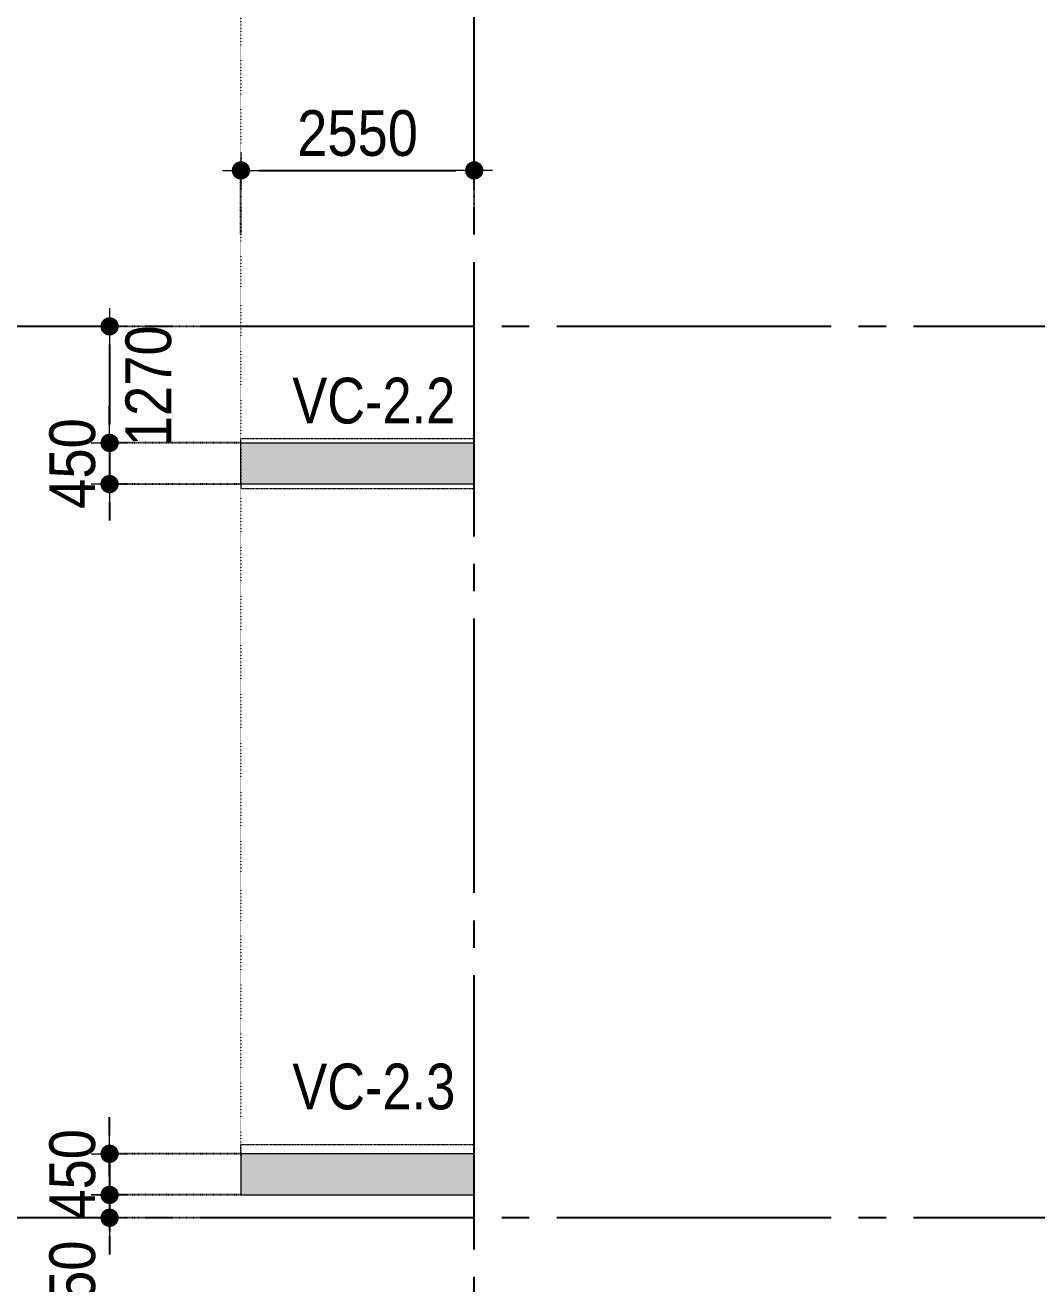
# Model space of a CAD drawing. Header units: millimetres. Extents: x -3973692 to -2843767, y 592734 to 838475.
# Drawn here: x -3466104 to -3455044, y 631958 to 645725 of the extents above; entities that cross this region are included whole.
import ezdxf
from ezdxf.enums import TextEntityAlignment as Align

# ---------------------------------------------------------------- set-up
doc = ezdxf.new("R2010")
doc.units = ezdxf.units.MM
doc.header["$MEASUREMENT"] = 0
doc.header["$PDMODE"] = 3
doc.header["$PDSIZE"] = -20
for name, pattern in [('CHG_XX_Cot_Tang 1$0$MB_Luoi truc$0$HTT Hidden 21', [3, 2, -1]), ('CHG_XX_Luoi truc$0$MB_Luoi truc$0$Center101', [13, 10, -1, 1, -1]), ('DIVIDE2', [15.875, 6.35, -3.175, 0, -3.175, 0, -3.175]), ('DOT2', [0.125, 0, -0.125]), ('HIDDEN5', [2.8375, 1.25, -1.5875])]:
    doc.linetypes.add(name, pattern=pattern)
doc.layers.get('0').update_dxf_attribs({"lineweight": 9})
doc.layers.get('Defpoints').update_dxf_attribs({"color": 10, "lineweight": 0})
for name, color, linetype, lineweight in [("'S_General_Dim_1", 1, 'Continuous', 18), ("'S_General_Divide_3 Intermediate", 3, 'DIVIDE2', 40), ('CHG_XX_Cot_Tang 1$0$NS-Pier', 150, 'Continuous', 9), ('CHG_XX_Cot_Tang 1$0$NS-Pier @ 1', 150, 'Continuous', 9), ('CHG_XX_Cot_Tang 1$0$NS-Pier @ 100', 150, 'Continuous', 9), ('CHG_XX_Cot_Tang 1$0$NS-Pier @ 150 VP1', 150, 'Continuous', 9), ('CHG_XX_Cot_Tang 1$0$NS-Pier @ 150 VP2', 150, 'Continuous', 9), ('CHG_XX_Cot_Tang 1$0$NS-Pier @ 150 VP3', 150, 'Continuous', 9), ('CHG_XX_Cot_Tang 1$0$NS-Pier @ 150 VP4', 150, 'Continuous', 9), ('CHG_XX_Cot_Tang 1$0$NS-Pier @ 150 VP5', 150, 'Continuous', 9), ('CHG_XX_Cot_Tang 1$0$NS-Pier @ 150 VP6', 150, 'Continuous', 9), ('CHG_XX_Cot_Tang 1$0$NS-Pier @ 150 VP7', 150, 'Continuous', 9), ('CHG_XX_Cot_Tang 1$0$NS-Pier @ 150 VP8', 150, 'Continuous', 9), ('CHG_XX_Cot_Tang 1$0$NS-Pier @ 150 VP9', 150, 'Continuous', 9), ('CHG_XX_Cot_Tang 1$0$NS-Pier @ 150 VPModel', 150, 'Continuous', 9), ('CHG_XX_Cot_Tang 1$0$NS-Pier @ 200 VP11', 150, 'Continuous', 9), ('CHG_XX_Cot_Tang 1$0$NS-Pier @ 200 VP12', 150, 'Continuous', 9), ('CHG_XX_Cot_Tang 1$0$NS-Pier @ 200 VP13', 150, 'Continuous', 9), ('CHG_XX_Cot_Tang 1$0$NS-Pier @ 200 VP14', 150, 'Continuous', 9), ('CHG_XX_Cot_Tang 1$0$NS-Pier @ 200 VP15', 150, 'Continuous', 9), ('CHG_XX_Cot_Tang 1$0$NS-Pier @ 200 VP16', 150, 'Continuous', 9), ('CHG_XX_Cot_Tang 1$0$NS-Pier @ 200 VP17', 150, 'Continuous', 9), ('CHG_XX_Cot_Tang 1$0$NS-Pier @ 200 VP18', 150, 'Continuous', 9), ('CHG_XX_Cot_Tang 1$0$NS-Pier @ 200 VP19', 150, 'Continuous', 9), ('CHG_XX_Cot_Tang 1$0$NS-Pier @ 200 VP21', 150, 'Continuous', 9), ('CHG_XX_Cot_Tang 1$0$NS-Pier @ 200 VP22', 150, 'Continuous', 9), ('CHG_XX_Cot_Tang 1$0$NS-Pier @ 200 VP23', 150, 'Continuous', 9), ('CHG_XX_Cot_Tang 1$0$NS-Pier @ 200 VP24', 150, 'Continuous', 9), ('CHG_XX_Cot_Tang 1$0$NS-Pier @ 200 VP25', 150, 'Continuous', 9), ('CHG_XX_Cot_Tang 1$0$NS-Pier @ 200 VP26', 150, 'Continuous', 9), ('CHG_XX_Cot_Tang 1$0$NS-Pier @ 200 VP27', 150, 'Continuous', 9), ('CHG_XX_Cot_Tang 1$0$NS-Pier @ 200 VP28', 150, 'Continuous', 9), ('CHG_XX_Cot_Tang 1$0$NS-Pier @ 200 VP30', 150, 'Continuous', 9), ('CHG_XX_Cot_Tang 1$0$NS-Pier @ 200 VP31', 150, 'Continuous', 9), ('CHG_XX_Cot_Tang 1$0$NS-Pier @ 200 VP32', 150, 'Continuous', 9), ('CHG_XX_Cot_Tang 1$0$NS-Pier @ 200 VP33', 150, 'Continuous', 9), ('CHG_XX_Cot_Tang 1$0$NS-Pier @ 200 VP34', 150, 'Continuous', 9), ('CHG_XX_Cot_Tang 1$0$NS-Pier @ 200 VP35', 150, 'Continuous', 9), ('CHG_XX_Cot_Tang 1$0$NS-Pier @ 200 VP36', 150, 'Continuous', 9), ('CHG_XX_Cot_Tang 1$0$NS-Pier @ 200 VP37', 150, 'Continuous', 9), ('CHG_XX_Cot_Tang 1$0$NS-Pier @ 200 VPModel', 150, 'Continuous', 9), ('CHG_XX_Cot_Tang 1$0$NS-Pier @ 350 VP10', 150, 'Continuous', 9), ('CHG_XX_Cot_Tang 1$0$NS-Pier @ 350 VP20', 150, 'Continuous', 9), ('CHG_XX_Cot_Tang 1$0$NS-Pier @ 350 VP29', 150, 'Continuous', 9), ('CHG_XX_Cot_Tang 1$0$NS-Pier @ 350 VPModel', 150, 'Continuous', 9), ('TEXT', 7, 'Continuous', 15)]:
    doc.layers.add(name, color=color, linetype=linetype, lineweight=lineweight)
for name, color, linetype in [('CHG_XX_Luoi truc$0$Grid', 34, 'Continuous'), ('CHG_XX_Luoi truc$0$Grid Line', 251, 'CHG_XX_Luoi truc$0$MB_Luoi truc$0$Center101'), ('dim', 1, 'Continuous')]:
    doc.layers.add(name, color=color, linetype=linetype)
doc.styles.add('arial', font='arial.ttf', dxfattribs={"width": 0.85})
doc.styles.add('CHG_XX_Luoi truc$0$MB_Luoi truc$0$Grid A-F$0$VNI-HelveCB', font='')
doc.styles.add('TTP-HelCon', font='')
doc.styles.get('CHG_XX_Luoi truc$0$MB_Luoi truc$0$Grid A-F$0$VNI-HelveCB').set_extended_font_data('VNI-Helve-Condense', bold=True)
doc.styles.get('TTP-HelCon').set_extended_font_data('VNI-Helve-Condense')
doc.dimstyles.new('200', dxfattribs={"dimscale": 200, "dimtxt": 2.5, "dimasz": 1, "dimexe": 0, "dimexo": 0, "dimgap": 0.75, "dimtad": 1, "dimdec": 0, "dimrnd": 10, "dimzin": 9, "dimdsep": 46, "dimtxsty": 'arial', "dimblk1": 'DIMDOT', "dimblk2": 'DIMDOT', "dimsah": 1, "dimcen": 2, "dimdle": 3, "dimclre": 8, "dimclrt": 2, "dimadec": 0, "dimazin": 0, "dimtfac": 1, "dimtdec": 0, "dimtix": 1, "dimtmove": 2, "dimatfit": 3, "dimldrblk": 'DIMPIJL', "dimfxl": 1, "dimtvp": 1.8, "dimtolj": 1, "dimtzin": 0, "dimarcsym": 0})

# ---------------------------------------------------------------- blocks, each defined once
blk = doc.blocks.new('*U3263')
at = {"layer": 'CHG_XX_Cot_Tang 1$0$NS-Pier @ 1'}
h = blk.add_hatch(color=256, dxfattribs=at)
h.dxf.hatch_style = 1
h.paths.add_polyline_path([(225, 0), (-225, 0), (-225, -2550), (225, -2550)])
at = {"layer": 'CHG_XX_Cot_Tang 1$0$NS-Pier @ 100'}
h = blk.add_hatch(color=256, dxfattribs=at)
h.dxf.hatch_style = 1
h.paths.add_polyline_path([(225, 0), (-225, 0), (-225, -2550), (225, -2550)])
at = {"layer": 'CHG_XX_Cot_Tang 1$0$NS-Pier @ 150 VP1'}
h = blk.add_hatch(color=256, dxfattribs=at)
h.dxf.hatch_style = 1
h.paths.add_polyline_path([(225, 0), (-225, 0), (-225, -2550), (225, -2550)])
at = {"layer": 'CHG_XX_Cot_Tang 1$0$NS-Pier @ 150 VP2'}
h = blk.add_hatch(color=256, dxfattribs=at)
h.dxf.hatch_style = 1
h.paths.add_polyline_path([(225, 0), (-225, 0), (-225, -2550), (225, -2550)])
at = {"layer": 'CHG_XX_Cot_Tang 1$0$NS-Pier @ 150 VP3'}
h = blk.add_hatch(color=256, dxfattribs=at)
h.dxf.hatch_style = 1
h.paths.add_polyline_path([(225, 0), (-225, 0), (-225, -2550), (225, -2550)])
at = {"layer": 'CHG_XX_Cot_Tang 1$0$NS-Pier @ 150 VP4'}
h = blk.add_hatch(color=256, dxfattribs=at)
h.dxf.hatch_style = 1
h.paths.add_polyline_path([(225, 0), (-225, 0), (-225, -2550), (225, -2550)])
at = {"layer": 'CHG_XX_Cot_Tang 1$0$NS-Pier @ 150 VP5'}
h = blk.add_hatch(color=256, dxfattribs=at)
h.dxf.hatch_style = 1
h.paths.add_polyline_path([(225, 0), (-225, 0), (-225, -2550), (225, -2550)])
at = {"layer": 'CHG_XX_Cot_Tang 1$0$NS-Pier @ 150 VP6'}
h = blk.add_hatch(color=256, dxfattribs=at)
h.dxf.hatch_style = 1
h.paths.add_polyline_path([(225, 0), (-225, 0), (-225, -2550), (225, -2550)])
at = {"layer": 'CHG_XX_Cot_Tang 1$0$NS-Pier @ 150 VP7'}
h = blk.add_hatch(color=256, dxfattribs=at)
h.dxf.hatch_style = 1
h.paths.add_polyline_path([(225, 0), (-225, 0), (-225, -2550), (225, -2550)])
at = {"layer": 'CHG_XX_Cot_Tang 1$0$NS-Pier @ 150 VP8'}
h = blk.add_hatch(color=256, dxfattribs=at)
h.dxf.hatch_style = 1
h.paths.add_polyline_path([(225, 0), (-225, 0), (-225, -2550), (225, -2550)])
at = {"layer": 'CHG_XX_Cot_Tang 1$0$NS-Pier @ 150 VP9'}
h = blk.add_hatch(color=256, dxfattribs=at)
h.dxf.hatch_style = 1
h.paths.add_polyline_path([(225, 0), (-225, 0), (-225, -2550), (225, -2550)])
at = {"layer": 'CHG_XX_Cot_Tang 1$0$NS-Pier @ 150 VPModel'}
h = blk.add_hatch(color=256, dxfattribs=at)
h.dxf.hatch_style = 1
h.paths.add_polyline_path([(225, 0), (-225, 0), (-225, -2550), (225, -2550)])
at = {"layer": 'CHG_XX_Cot_Tang 1$0$NS-Pier @ 200 VP11'}
h = blk.add_hatch(color=256, dxfattribs=at)
h.dxf.hatch_style = 1
h.paths.add_polyline_path([(225, 0), (-225, 0), (-225, -2550), (225, -2550)])
at = {"layer": 'CHG_XX_Cot_Tang 1$0$NS-Pier @ 200 VP12'}
h = blk.add_hatch(color=256, dxfattribs=at)
h.dxf.hatch_style = 1
h.paths.add_polyline_path([(225, 0), (-225, 0), (-225, -2550), (225, -2550)])
at = {"layer": 'CHG_XX_Cot_Tang 1$0$NS-Pier @ 200 VP13'}
h = blk.add_hatch(color=256, dxfattribs=at)
h.dxf.hatch_style = 1
h.paths.add_polyline_path([(225, 0), (-225, 0), (-225, -2550), (225, -2550)])
at = {"layer": 'CHG_XX_Cot_Tang 1$0$NS-Pier @ 200 VP14'}
h = blk.add_hatch(color=256, dxfattribs=at)
h.dxf.hatch_style = 1
h.paths.add_polyline_path([(225, 0), (-225, 0), (-225, -2550), (225, -2550)])
at = {"layer": 'CHG_XX_Cot_Tang 1$0$NS-Pier @ 200 VP15'}
h = blk.add_hatch(color=256, dxfattribs=at)
h.dxf.hatch_style = 1
h.paths.add_polyline_path([(225, 0), (-225, 0), (-225, -2550), (225, -2550)])
at = {"layer": 'CHG_XX_Cot_Tang 1$0$NS-Pier @ 200 VP16'}
h = blk.add_hatch(color=256, dxfattribs=at)
h.dxf.hatch_style = 1
h.paths.add_polyline_path([(225, 0), (-225, 0), (-225, -2550), (225, -2550)])
at = {"layer": 'CHG_XX_Cot_Tang 1$0$NS-Pier @ 200 VP17'}
h = blk.add_hatch(color=256, dxfattribs=at)
h.dxf.hatch_style = 1
h.paths.add_polyline_path([(225, 0), (-225, 0), (-225, -2550), (225, -2550)])
at = {"layer": 'CHG_XX_Cot_Tang 1$0$NS-Pier @ 200 VP18'}
h = blk.add_hatch(color=256, dxfattribs=at)
h.dxf.hatch_style = 1
h.paths.add_polyline_path([(225, 0), (-225, 0), (-225, -2550), (225, -2550)])
at = {"layer": 'CHG_XX_Cot_Tang 1$0$NS-Pier @ 200 VP19'}
h = blk.add_hatch(color=256, dxfattribs=at)
h.dxf.hatch_style = 1
h.paths.add_polyline_path([(225, 0), (-225, 0), (-225, -2550), (225, -2550)])
at = {"layer": 'CHG_XX_Cot_Tang 1$0$NS-Pier @ 200 VP21'}
h = blk.add_hatch(color=256, dxfattribs=at)
h.dxf.hatch_style = 1
h.paths.add_polyline_path([(225, 0), (-225, 0), (-225, -2550), (225, -2550)])
at = {"layer": 'CHG_XX_Cot_Tang 1$0$NS-Pier @ 200 VP22'}
h = blk.add_hatch(color=256, dxfattribs=at)
h.dxf.hatch_style = 1
h.paths.add_polyline_path([(225, 0), (-225, 0), (-225, -2550), (225, -2550)])
at = {"layer": 'CHG_XX_Cot_Tang 1$0$NS-Pier @ 200 VP23'}
h = blk.add_hatch(color=256, dxfattribs=at)
h.dxf.hatch_style = 1
h.paths.add_polyline_path([(225, 0), (-225, 0), (-225, -2550), (225, -2550)])
at = {"layer": 'CHG_XX_Cot_Tang 1$0$NS-Pier @ 200 VP24'}
h = blk.add_hatch(color=256, dxfattribs=at)
h.dxf.hatch_style = 1
h.paths.add_polyline_path([(225, 0), (-225, 0), (-225, -2550), (225, -2550)])
at = {"layer": 'CHG_XX_Cot_Tang 1$0$NS-Pier @ 200 VP25'}
h = blk.add_hatch(color=256, dxfattribs=at)
h.dxf.hatch_style = 1
h.paths.add_polyline_path([(225, 0), (-225, 0), (-225, -2550), (225, -2550)])
at = {"layer": 'CHG_XX_Cot_Tang 1$0$NS-Pier @ 200 VP26'}
h = blk.add_hatch(color=256, dxfattribs=at)
h.dxf.hatch_style = 1
h.paths.add_polyline_path([(225, 0), (-225, 0), (-225, -2550), (225, -2550)])
at = {"layer": 'CHG_XX_Cot_Tang 1$0$NS-Pier @ 200 VP27'}
h = blk.add_hatch(color=256, dxfattribs=at)
h.dxf.hatch_style = 1
h.paths.add_polyline_path([(225, 0), (-225, 0), (-225, -2550), (225, -2550)])
at = {"layer": 'CHG_XX_Cot_Tang 1$0$NS-Pier @ 200 VP28'}
h = blk.add_hatch(color=256, dxfattribs=at)
h.dxf.hatch_style = 1
h.paths.add_polyline_path([(225, 0), (-225, 0), (-225, -2550), (225, -2550)])
at = {"layer": 'CHG_XX_Cot_Tang 1$0$NS-Pier @ 200 VP30'}
h = blk.add_hatch(color=256, dxfattribs=at)
h.dxf.hatch_style = 1
h.paths.add_polyline_path([(225, 0), (-225, 0), (-225, -2550), (225, -2550)])
at = {"layer": 'CHG_XX_Cot_Tang 1$0$NS-Pier @ 200 VP31'}
h = blk.add_hatch(color=256, dxfattribs=at)
h.dxf.hatch_style = 1
h.paths.add_polyline_path([(225, 0), (-225, 0), (-225, -2550), (225, -2550)])
at = {"layer": 'CHG_XX_Cot_Tang 1$0$NS-Pier @ 200 VP32'}
h = blk.add_hatch(color=256, dxfattribs=at)
h.dxf.hatch_style = 1
h.paths.add_polyline_path([(225, 0), (-225, 0), (-225, -2550), (225, -2550)])
at = {"layer": 'CHG_XX_Cot_Tang 1$0$NS-Pier @ 200 VP33'}
h = blk.add_hatch(color=256, dxfattribs=at)
h.dxf.hatch_style = 1
h.paths.add_polyline_path([(225, 0), (-225, 0), (-225, -2550), (225, -2550)])
at = {"layer": 'CHG_XX_Cot_Tang 1$0$NS-Pier @ 200 VP34'}
h = blk.add_hatch(color=256, dxfattribs=at)
h.dxf.hatch_style = 1
h.paths.add_polyline_path([(225, 0), (-225, 0), (-225, -2550), (225, -2550)])
at = {"layer": 'CHG_XX_Cot_Tang 1$0$NS-Pier @ 200 VP35'}
h = blk.add_hatch(color=256, dxfattribs=at)
h.dxf.hatch_style = 1
h.paths.add_polyline_path([(225, 0), (-225, 0), (-225, -2550), (225, -2550)])
at = {"layer": 'CHG_XX_Cot_Tang 1$0$NS-Pier @ 200 VP36'}
h = blk.add_hatch(color=256, dxfattribs=at)
h.dxf.hatch_style = 1
h.paths.add_polyline_path([(225, 0), (-225, 0), (-225, -2550), (225, -2550)])
at = {"layer": 'CHG_XX_Cot_Tang 1$0$NS-Pier @ 200 VP37'}
h = blk.add_hatch(color=256, dxfattribs=at)
h.dxf.hatch_style = 1
h.paths.add_polyline_path([(225, 0), (-225, 0), (-225, -2550), (225, -2550)])
at = {"layer": 'CHG_XX_Cot_Tang 1$0$NS-Pier @ 200 VPModel'}
h = blk.add_hatch(color=256, dxfattribs=at)
h.dxf.hatch_style = 1
h.paths.add_polyline_path([(225, 0), (-225, 0), (-225, -2550), (225, -2550)])
at = {"layer": 'CHG_XX_Cot_Tang 1$0$NS-Pier @ 350 VP10'}
h = blk.add_hatch(color=256, dxfattribs=at)
h.dxf.hatch_style = 1
h.paths.add_polyline_path([(225, 0), (-225, 0), (-225, -2550), (225, -2550)])
at = {"layer": 'CHG_XX_Cot_Tang 1$0$NS-Pier @ 350 VP20'}
h = blk.add_hatch(color=256, dxfattribs=at)
h.dxf.hatch_style = 1
h.paths.add_polyline_path([(225, 0), (-225, 0), (-225, -2550), (225, -2550)])
at = {"layer": 'CHG_XX_Cot_Tang 1$0$NS-Pier @ 350 VP29'}
h = blk.add_hatch(color=256, dxfattribs=at)
h.dxf.hatch_style = 1
h.paths.add_polyline_path([(225, 0), (-225, 0), (-225, -2550), (225, -2550)])
at = {"layer": 'CHG_XX_Cot_Tang 1$0$NS-Pier @ 350 VPModel'}
h = blk.add_hatch(color=256, dxfattribs=at)
h.dxf.hatch_style = 1
h.paths.add_polyline_path([(225, 0), (-225, 0), (-225, -2550), (225, -2550)])
blk = doc.blocks.new('CHG_XX_Cot_Tang 1$0$450x2550_cen')
at = {"layer": 'CHG_XX_Cot_Tang 1$0$NS-Pier', "color": 9, "linetype": 'CHG_XX_Cot_Tang 1$0$MB_Luoi truc$0$HTT Hidden 21'}
for points in [[(-225, 0), (-275, 0), (-275, -2550), (-225, -2550)], [(225, 0), (275, 0), (275, -2550), (225, -2550)]]:
    blk.add_lwpolyline(points, dxfattribs=at)
at = {"layer": 'CHG_XX_Cot_Tang 1$0$NS-Pier'}
blk.add_lwpolyline([(225, -2550), (-225, -2550), (-225, 0), (225, 0)], close=True, dxfattribs=at)
blk.add_blockref('*U3263', (0, 0), dxfattribs=at)
blk = doc.blocks.new('*U3262')
at = {"layer": 'CHG_XX_Cot_Tang 1$0$NS-Pier @ 1'}
h = blk.add_hatch(color=256, dxfattribs=at)
h.dxf.hatch_style = 1
h.paths.add_polyline_path([(0, 0), (-450, 0), (-450, -2550), (0, -2550)])
at = {"layer": 'CHG_XX_Cot_Tang 1$0$NS-Pier @ 100'}
h = blk.add_hatch(color=256, dxfattribs=at)
h.dxf.hatch_style = 1
h.paths.add_polyline_path([(0, 0), (-450, 0), (-450, -2550), (0, -2550)])
at = {"layer": 'CHG_XX_Cot_Tang 1$0$NS-Pier @ 150 VP1'}
h = blk.add_hatch(color=256, dxfattribs=at)
h.dxf.hatch_style = 1
h.paths.add_polyline_path([(0, 0), (-450, 0), (-450, -2550), (0, -2550)])
at = {"layer": 'CHG_XX_Cot_Tang 1$0$NS-Pier @ 150 VP2'}
h = blk.add_hatch(color=256, dxfattribs=at)
h.dxf.hatch_style = 1
h.paths.add_polyline_path([(0, 0), (-450, 0), (-450, -2550), (0, -2550)])
at = {"layer": 'CHG_XX_Cot_Tang 1$0$NS-Pier @ 150 VP3'}
h = blk.add_hatch(color=256, dxfattribs=at)
h.dxf.hatch_style = 1
h.paths.add_polyline_path([(0, 0), (-450, 0), (-450, -2550), (0, -2550)])
at = {"layer": 'CHG_XX_Cot_Tang 1$0$NS-Pier @ 150 VP4'}
h = blk.add_hatch(color=256, dxfattribs=at)
h.dxf.hatch_style = 1
h.paths.add_polyline_path([(0, 0), (-450, 0), (-450, -2550), (0, -2550)])
at = {"layer": 'CHG_XX_Cot_Tang 1$0$NS-Pier @ 150 VP5'}
h = blk.add_hatch(color=256, dxfattribs=at)
h.dxf.hatch_style = 1
h.paths.add_polyline_path([(0, 0), (-450, 0), (-450, -2550), (0, -2550)])
at = {"layer": 'CHG_XX_Cot_Tang 1$0$NS-Pier @ 150 VP6'}
h = blk.add_hatch(color=256, dxfattribs=at)
h.dxf.hatch_style = 1
h.paths.add_polyline_path([(0, 0), (-450, 0), (-450, -2550), (0, -2550)])
at = {"layer": 'CHG_XX_Cot_Tang 1$0$NS-Pier @ 150 VP7'}
h = blk.add_hatch(color=256, dxfattribs=at)
h.dxf.hatch_style = 1
h.paths.add_polyline_path([(0, 0), (-450, 0), (-450, -2550), (0, -2550)])
at = {"layer": 'CHG_XX_Cot_Tang 1$0$NS-Pier @ 150 VP8'}
h = blk.add_hatch(color=256, dxfattribs=at)
h.dxf.hatch_style = 1
h.paths.add_polyline_path([(0, 0), (-450, 0), (-450, -2550), (0, -2550)])
at = {"layer": 'CHG_XX_Cot_Tang 1$0$NS-Pier @ 150 VP9'}
h = blk.add_hatch(color=256, dxfattribs=at)
h.dxf.hatch_style = 1
h.paths.add_polyline_path([(0, 0), (-450, 0), (-450, -2550), (0, -2550)])
at = {"layer": 'CHG_XX_Cot_Tang 1$0$NS-Pier @ 150 VPModel'}
h = blk.add_hatch(color=256, dxfattribs=at)
h.dxf.hatch_style = 1
h.paths.add_polyline_path([(0, 0), (-450, 0), (-450, -2550), (0, -2550)])
at = {"layer": 'CHG_XX_Cot_Tang 1$0$NS-Pier @ 200 VP11'}
h = blk.add_hatch(color=256, dxfattribs=at)
h.dxf.hatch_style = 1
h.paths.add_polyline_path([(0, 0), (-450, 0), (-450, -2550), (0, -2550)])
at = {"layer": 'CHG_XX_Cot_Tang 1$0$NS-Pier @ 200 VP12'}
h = blk.add_hatch(color=256, dxfattribs=at)
h.dxf.hatch_style = 1
h.paths.add_polyline_path([(0, 0), (-450, 0), (-450, -2550), (0, -2550)])
at = {"layer": 'CHG_XX_Cot_Tang 1$0$NS-Pier @ 200 VP13'}
h = blk.add_hatch(color=256, dxfattribs=at)
h.dxf.hatch_style = 1
h.paths.add_polyline_path([(0, 0), (-450, 0), (-450, -2550), (0, -2550)])
at = {"layer": 'CHG_XX_Cot_Tang 1$0$NS-Pier @ 200 VP14'}
h = blk.add_hatch(color=256, dxfattribs=at)
h.dxf.hatch_style = 1
h.paths.add_polyline_path([(0, 0), (-450, 0), (-450, -2550), (0, -2550)])
at = {"layer": 'CHG_XX_Cot_Tang 1$0$NS-Pier @ 200 VP15'}
h = blk.add_hatch(color=256, dxfattribs=at)
h.dxf.hatch_style = 1
h.paths.add_polyline_path([(0, 0), (-450, 0), (-450, -2550), (0, -2550)])
at = {"layer": 'CHG_XX_Cot_Tang 1$0$NS-Pier @ 200 VP16'}
h = blk.add_hatch(color=256, dxfattribs=at)
h.dxf.hatch_style = 1
h.paths.add_polyline_path([(0, 0), (-450, 0), (-450, -2550), (0, -2550)])
at = {"layer": 'CHG_XX_Cot_Tang 1$0$NS-Pier @ 200 VP17'}
h = blk.add_hatch(color=256, dxfattribs=at)
h.dxf.hatch_style = 1
h.paths.add_polyline_path([(0, 0), (-450, 0), (-450, -2550), (0, -2550)])
at = {"layer": 'CHG_XX_Cot_Tang 1$0$NS-Pier @ 200 VP18'}
h = blk.add_hatch(color=256, dxfattribs=at)
h.dxf.hatch_style = 1
h.paths.add_polyline_path([(0, 0), (-450, 0), (-450, -2550), (0, -2550)])
at = {"layer": 'CHG_XX_Cot_Tang 1$0$NS-Pier @ 200 VP19'}
h = blk.add_hatch(color=256, dxfattribs=at)
h.dxf.hatch_style = 1
h.paths.add_polyline_path([(0, 0), (-450, 0), (-450, -2550), (0, -2550)])
at = {"layer": 'CHG_XX_Cot_Tang 1$0$NS-Pier @ 200 VP21'}
h = blk.add_hatch(color=256, dxfattribs=at)
h.dxf.hatch_style = 1
h.paths.add_polyline_path([(0, 0), (-450, 0), (-450, -2550), (0, -2550)])
at = {"layer": 'CHG_XX_Cot_Tang 1$0$NS-Pier @ 200 VP22'}
h = blk.add_hatch(color=256, dxfattribs=at)
h.dxf.hatch_style = 1
h.paths.add_polyline_path([(0, 0), (-450, 0), (-450, -2550), (0, -2550)])
at = {"layer": 'CHG_XX_Cot_Tang 1$0$NS-Pier @ 200 VP23'}
h = blk.add_hatch(color=256, dxfattribs=at)
h.dxf.hatch_style = 1
h.paths.add_polyline_path([(0, 0), (-450, 0), (-450, -2550), (0, -2550)])
at = {"layer": 'CHG_XX_Cot_Tang 1$0$NS-Pier @ 200 VP24'}
h = blk.add_hatch(color=256, dxfattribs=at)
h.dxf.hatch_style = 1
h.paths.add_polyline_path([(0, 0), (-450, 0), (-450, -2550), (0, -2550)])
at = {"layer": 'CHG_XX_Cot_Tang 1$0$NS-Pier @ 200 VP25'}
h = blk.add_hatch(color=256, dxfattribs=at)
h.dxf.hatch_style = 1
h.paths.add_polyline_path([(0, 0), (-450, 0), (-450, -2550), (0, -2550)])
at = {"layer": 'CHG_XX_Cot_Tang 1$0$NS-Pier @ 200 VP26'}
h = blk.add_hatch(color=256, dxfattribs=at)
h.dxf.hatch_style = 1
h.paths.add_polyline_path([(0, 0), (-450, 0), (-450, -2550), (0, -2550)])
at = {"layer": 'CHG_XX_Cot_Tang 1$0$NS-Pier @ 200 VP27'}
h = blk.add_hatch(color=256, dxfattribs=at)
h.dxf.hatch_style = 1
h.paths.add_polyline_path([(0, 0), (-450, 0), (-450, -2550), (0, -2550)])
at = {"layer": 'CHG_XX_Cot_Tang 1$0$NS-Pier @ 200 VP28'}
h = blk.add_hatch(color=256, dxfattribs=at)
h.dxf.hatch_style = 1
h.paths.add_polyline_path([(0, 0), (-450, 0), (-450, -2550), (0, -2550)])
at = {"layer": 'CHG_XX_Cot_Tang 1$0$NS-Pier @ 200 VP30'}
h = blk.add_hatch(color=256, dxfattribs=at)
h.dxf.hatch_style = 1
h.paths.add_polyline_path([(0, 0), (-450, 0), (-450, -2550), (0, -2550)])
at = {"layer": 'CHG_XX_Cot_Tang 1$0$NS-Pier @ 200 VP31'}
h = blk.add_hatch(color=256, dxfattribs=at)
h.dxf.hatch_style = 1
h.paths.add_polyline_path([(0, 0), (-450, 0), (-450, -2550), (0, -2550)])
at = {"layer": 'CHG_XX_Cot_Tang 1$0$NS-Pier @ 200 VP32'}
h = blk.add_hatch(color=256, dxfattribs=at)
h.dxf.hatch_style = 1
h.paths.add_polyline_path([(0, 0), (-450, 0), (-450, -2550), (0, -2550)])
at = {"layer": 'CHG_XX_Cot_Tang 1$0$NS-Pier @ 200 VP33'}
h = blk.add_hatch(color=256, dxfattribs=at)
h.dxf.hatch_style = 1
h.paths.add_polyline_path([(0, 0), (-450, 0), (-450, -2550), (0, -2550)])
at = {"layer": 'CHG_XX_Cot_Tang 1$0$NS-Pier @ 200 VP34'}
h = blk.add_hatch(color=256, dxfattribs=at)
h.dxf.hatch_style = 1
h.paths.add_polyline_path([(0, 0), (-450, 0), (-450, -2550), (0, -2550)])
at = {"layer": 'CHG_XX_Cot_Tang 1$0$NS-Pier @ 200 VP35'}
h = blk.add_hatch(color=256, dxfattribs=at)
h.dxf.hatch_style = 1
h.paths.add_polyline_path([(0, 0), (-450, 0), (-450, -2550), (0, -2550)])
at = {"layer": 'CHG_XX_Cot_Tang 1$0$NS-Pier @ 200 VP36'}
h = blk.add_hatch(color=256, dxfattribs=at)
h.dxf.hatch_style = 1
h.paths.add_polyline_path([(0, 0), (-450, 0), (-450, -2550), (0, -2550)])
at = {"layer": 'CHG_XX_Cot_Tang 1$0$NS-Pier @ 200 VP37'}
h = blk.add_hatch(color=256, dxfattribs=at)
h.dxf.hatch_style = 1
h.paths.add_polyline_path([(0, 0), (-450, 0), (-450, -2550), (0, -2550)])
at = {"layer": 'CHG_XX_Cot_Tang 1$0$NS-Pier @ 200 VPModel'}
h = blk.add_hatch(color=256, dxfattribs=at)
h.dxf.hatch_style = 1
h.paths.add_polyline_path([(0, 0), (-450, 0), (-450, -2550), (0, -2550)])
at = {"layer": 'CHG_XX_Cot_Tang 1$0$NS-Pier @ 350 VP10'}
h = blk.add_hatch(color=256, dxfattribs=at)
h.dxf.hatch_style = 1
h.paths.add_polyline_path([(0, 0), (-450, 0), (-450, -2550), (0, -2550)])
at = {"layer": 'CHG_XX_Cot_Tang 1$0$NS-Pier @ 350 VP20'}
h = blk.add_hatch(color=256, dxfattribs=at)
h.dxf.hatch_style = 1
h.paths.add_polyline_path([(0, 0), (-450, 0), (-450, -2550), (0, -2550)])
at = {"layer": 'CHG_XX_Cot_Tang 1$0$NS-Pier @ 350 VP29'}
h = blk.add_hatch(color=256, dxfattribs=at)
h.dxf.hatch_style = 1
h.paths.add_polyline_path([(0, 0), (-450, 0), (-450, -2550), (0, -2550)])
at = {"layer": 'CHG_XX_Cot_Tang 1$0$NS-Pier @ 350 VPModel'}
h = blk.add_hatch(color=256, dxfattribs=at)
h.dxf.hatch_style = 1
h.paths.add_polyline_path([(0, 0), (-450, 0), (-450, -2550), (0, -2550)])
blk = doc.blocks.new('CHG_XX_Cot_Tang 1$0$C550x2550')
at = {"layer": 'CHG_XX_Cot_Tang 1$0$NS-Pier', "color": 9, "linetype": 'CHG_XX_Cot_Tang 1$0$MB_Luoi truc$0$HTT Hidden 21'}
blk.add_lwpolyline([(-450, 0), (-550, 0), (-550, -2550), (-450, -2550)], dxfattribs=at)
at = {"layer": 'CHG_XX_Cot_Tang 1$0$NS-Pier'}
blk.add_lwpolyline([(0, -2550), (-450, -2550), (-450, 0), (0, 0)], close=True, dxfattribs=at)
blk.add_blockref('*U3262', (0, 0), dxfattribs=at)
blk = doc.blocks.new('*U2841')
at = {"layer": 'CHG_XX_Luoi truc$0$Grid Line'}
blk.add_line((0, 0), (0, 608), dxfattribs=at)
at = {"layer": 'CHG_XX_Luoi truc$0$Grid', "lineweight": -2, "style": 'CHG_XX_Luoi truc$0$MB_Luoi truc$0$Grid A-F$0$VNI-HelveCB'}
for tag, p in [('GRIDSUB', (0, 617)), ('GRID', (0, -9))]:
    blk.add_attdef(tag, text='', height=5, dxfattribs=at).set_placement(p, align=Align.MIDDLE)
blk = doc.blocks.new('*U2843')
at = {"layer": 'CHG_XX_Luoi truc$0$Grid Line'}
blk.add_line((0, 0), (0, 438), dxfattribs=at)
at = {"layer": 'CHG_XX_Luoi truc$0$Grid', "lineweight": -2, "style": 'CHG_XX_Luoi truc$0$MB_Luoi truc$0$Grid A-F$0$VNI-HelveCB'}
for tag, p in [('GRIDSUB', (0, 447)), ('GRID', (0, -9))]:
    blk.add_attdef(tag, text='', height=5, dxfattribs=at).set_placement(p, align=Align.MIDDLE)
blk = doc.blocks.new('CHG_XX_Luoi truc')
at = {"layer": 'CHG_XX_Luoi truc$0$Grid', "xscale": 300, "yscale": 300, "zscale": 300}
blk.add_blockref('*U2841', (87300, -12747), dxfattribs=at)
at = {"layer": 'CHG_XX_Luoi truc$0$Grid', "xscale": 300.0000000000013, "yscale": 300.0000000000013, "zscale": 300.0000000000013, "rotation": 90}
for p in [(110703, 32450), (110703, 22700)]:
    blk.add_blockref('*U2843', p, dxfattribs=at)
blk = doc.blocks.new('CHG_XX_Cot_Tang 1')
at = {"layer": 'CHG_XX_Cot_Tang 1$0$NS-Pier'}
blk.add_blockref('CHG_XX_Luoi truc', (0, 0), dxfattribs=at)
at = {"layer": 'Defpoints', "color": 8, "linetype": 'CHG_XX_Cot_Tang 1$0$MB_Luoi truc$0$HTT Hidden 21', "rotation": 90}
blk.add_blockref('CHG_XX_Cot_Tang 1$0$450x2550_cen', (84750, 30950), dxfattribs=at)
at = {"layer": 'Defpoints', "color": 8, "linetype": 'CHG_XX_Cot_Tang 1$0$MB_Luoi truc$0$HTT Hidden 21', "xscale": -1, "rotation": 90}
blk.add_blockref('CHG_XX_Cot_Tang 1$0$C550x2550', (84750, 22950), dxfattribs=at)
blk = doc.blocks.new('DIMDOT')
for p, q in [((0, -1), (0, 1)), ((1, 0), (-1, 0))]:
    blk.add_line(p, q)
at = {"const_width": 0.5}
blk.add_lwpolyline([(-0.25, 0, 1), (0.25, 0, 1)], format="xyb", close=True, dxfattribs=at)
blk = doc.blocks.new('*D281')
at = {"layer": "'S_General_Dim_1", "color": 8, "linetype": 'HIDDEN5', "lineweight": -2, "transparency": 16777216}
for p, q in [((-3463745, 643435), (-3463745, 644137)), ((-3461195, 643435), (-3461195, 644137))]:
    blk.add_line(p, q, dxfattribs=at)
at = {"layer": "'S_General_Dim_1", "color": 0, "lineweight": -2, "transparency": 16777216}
blk.add_line((-3463545, 644137), (-3461395, 644137), dxfattribs=at)
at = {"layer": 'Defpoints', "color": 0, "transparency": 16777216}
for p in [(-3461195, 644137), (-3463745, 643435), (-3461195, 643435)]:
    blk.add_point(p, dxfattribs=at)
at = {"layer": "'S_General_Dim_1", "color": 0, "lineweight": -2, "transparency": 16777216, "xscale": 200, "yscale": 200, "zscale": 200, "rotation": 180}
blk.add_blockref('DIMDOT', (-3463745, 644137), dxfattribs=at)
at = {"layer": "'S_General_Dim_1", "color": 0, "lineweight": -2, "transparency": 16777216, "xscale": 200, "yscale": 200, "zscale": 200}
blk.add_blockref('DIMDOT', (-3461195, 644137), dxfattribs=at)
at = {"layer": "'S_General_Dim_1", "color": 2, "transparency": 16777216, "insert": (-3462470, 644542), "char_height": 500, "attachment_point": 5, "style": 'arial'}
blk.add_mtext('\\A1;2550', dxfattribs=at)
blk = doc.blocks.new('DIMPIJL')
at = {"linetype": 'ByBlock'}
blk.add_solid([(-2.5, 0.417), (-2.5, -0.417), (0, 0)], dxfattribs=at)
blk = doc.blocks.new('*D285')
at = {"layer": "'S_General_Dim_1", "color": 8, "linetype": 'HIDDEN5', "lineweight": -2, "transparency": 16777216}
for p, q in [((-3463745, 642431), (-3465181, 642431)), ((-3463745, 641156), (-3465181, 641156))]:
    blk.add_line(p, q, dxfattribs=at)
at = {"layer": "'S_General_Dim_1", "color": 0, "lineweight": -2, "transparency": 16777216}
blk.add_line((-3465181, 642231), (-3465181, 641356), dxfattribs=at)
at = {"layer": 'Defpoints', "color": 0, "transparency": 16777216}
for p in [(-3463745, 642431), (-3465181, 641156), (-3463745, 641156)]:
    blk.add_point(p, dxfattribs=at)
at = {"layer": "'S_General_Dim_1", "color": 0, "lineweight": -2, "transparency": 16777216, "xscale": 200, "yscale": 200, "zscale": 200}
for p, rotation in [((-3465181, 642431), 90), ((-3465181, 641156), 270)]:
    blk.add_blockref('DIMDOT', p, dxfattribs=dict(at, rotation=rotation))
at = {"layer": "'S_General_Dim_1", "color": 2, "transparency": 16777216, "insert": (-3464754, 641781), "char_height": 500, "attachment_point": 5, "rotation": 90, "style": 'arial'}
blk.add_mtext('\\A1;1270', dxfattribs=at)
blk = doc.blocks.new('*D286')
at = {"layer": "'S_General_Dim_1", "color": 0, "lineweight": -2, "transparency": 16777216}
for p, q in [((-3465181, 641356), (-3465181, 641556)), ((-3465181, 641156), (-3465181, 640706)), ((-3465181, 640506), (-3465181, 640306))]:
    blk.add_line(p, q, dxfattribs=at)
at = {"layer": "'S_General_Dim_1", "color": 8, "linetype": 'HIDDEN5', "lineweight": -2, "transparency": 16777216}
for p, q in [((-3463745, 641156), (-3465181, 641156)), ((-3463745, 640706), (-3465181, 640706))]:
    blk.add_line(p, q, dxfattribs=at)
at = {"layer": 'Defpoints', "color": 0, "transparency": 16777216}
for p in [(-3463745, 641156), (-3465181, 640706), (-3463745, 640706)]:
    blk.add_point(p, dxfattribs=at)
at = {"layer": "'S_General_Dim_1", "color": 0, "lineweight": -2, "transparency": 16777216, "xscale": 200, "yscale": 200, "zscale": 200}
for p, rotation in [((-3465181, 641156), 270), ((-3465181, 640706), 90)]:
    blk.add_blockref('DIMDOT', p, dxfattribs=dict(at, rotation=rotation))
at = {"layer": "'S_General_Dim_1", "color": 2, "transparency": 16777216, "insert": (-3465586, 640931), "char_height": 500, "attachment_point": 5, "rotation": 90, "style": 'arial'}
blk.add_mtext('\\A1;450', dxfattribs=at)
blk = doc.blocks.new('*D287')
at = {"layer": "'S_General_Dim_1", "color": 0, "lineweight": -2, "transparency": 16777216}
for p, q in [((-3465181, 633581), (-3465181, 633781)), ((-3465181, 633381), (-3465181, 632931)), ((-3465181, 632731), (-3465181, 632531))]:
    blk.add_line(p, q, dxfattribs=at)
at = {"layer": "'S_General_Dim_1", "color": 8, "linetype": 'HIDDEN5', "lineweight": -2, "transparency": 16777216}
for p, q in [((-3463745, 633381), (-3465181, 633381)), ((-3463745, 632931), (-3465181, 632931))]:
    blk.add_line(p, q, dxfattribs=at)
at = {"layer": 'Defpoints', "color": 0, "transparency": 16777216}
for p in [(-3463745, 633381), (-3465181, 632931), (-3463745, 632931)]:
    blk.add_point(p, dxfattribs=at)
at = {"layer": "'S_General_Dim_1", "color": 0, "lineweight": -2, "transparency": 16777216, "xscale": 200, "yscale": 200, "zscale": 200}
for p, rotation in [((-3465181, 633381), 270), ((-3465181, 632931), 90)]:
    blk.add_blockref('DIMDOT', p, dxfattribs=dict(at, rotation=rotation))
at = {"layer": "'S_General_Dim_1", "color": 2, "transparency": 16777216, "insert": (-3465586, 633156), "char_height": 500, "attachment_point": 5, "rotation": 90, "style": 'arial'}
blk.add_mtext('\\A1;450', dxfattribs=at)
blk = doc.blocks.new('*D288')
at = {"layer": "'S_General_Dim_1", "color": 0, "lineweight": -2, "transparency": 16777216}
for p, q in [((-3465181, 633131), (-3465181, 633331)), ((-3465181, 632931), (-3465181, 632681)), ((-3465181, 632481), (-3465181, 632281))]:
    blk.add_line(p, q, dxfattribs=at)
at = {"layer": "'S_General_Dim_1", "color": 8, "linetype": 'HIDDEN5', "lineweight": -2, "transparency": 16777216}
for p, q in [((-3463745, 632931), (-3465181, 632931)), ((-3463745, 632681), (-3465181, 632681))]:
    blk.add_line(p, q, dxfattribs=at)
at = {"layer": 'Defpoints', "color": 0, "transparency": 16777216}
for p in [(-3463745, 632931), (-3465181, 632681), (-3463745, 632681)]:
    blk.add_point(p, dxfattribs=at)
at = {"layer": "'S_General_Dim_1", "color": 0, "lineweight": -2, "transparency": 16777216, "xscale": 200, "yscale": 200, "zscale": 200}
for p, rotation in [((-3465181, 632931), 270), ((-3465181, 632681), 90)]:
    blk.add_blockref('DIMDOT', p, dxfattribs=dict(at, rotation=rotation))
at = {"layer": "'S_General_Dim_1", "color": 2, "transparency": 16777216, "insert": (-3465586, 631937), "char_height": 500, "attachment_point": 5, "rotation": 90, "style": 'arial'}
blk.add_mtext('\\A1;250', dxfattribs=at)
blk = doc.blocks.new('c')
at = {"layer": 'TEXT', "color": 3, "style": 'TTP-HelCon'}
for s, p in [('VC-2.2', (-14238, 31388)), ('VC-2.3', (-14238, 23886))]:
    blk.add_text(s, height=500, dxfattribs=at).set_placement(p)

msp = doc.modelspace()

# ---------------------------------------------------------------- linework, layer by layer
at = {"layer": 'dim', "linetype": 'DOT2', "ltscale": 10}
msp.add_line((-3463745.2, 648781), (-3463745.2, 633331), dxfattribs=at)

# ---------------------------------------------------------------- block references
at = {"layer": "'S_General_Divide_3 Intermediate"}
msp.add_blockref('CHG_XX_Cot_Tang 1', (-3548495.2, 609981), dxfattribs=at)
at = {"layer": 'TEXT'}
msp.add_blockref('c', (-3448945.2, 609981), dxfattribs=at)

# ---------------------------------------------------------------- dimensions: what is measured, and where the dimension line sits
at = {"layer": "'S_General_Dim_1"}
dim = msp.add_linear_dim(base=(-3461195.2, 644137), p1=(-3463745.2, 643434.8), p2=(-3461195.2, 643434.8), dimstyle='200', dxfattribs=at)
dim.commit()
dim.dimension.update_dxf_attribs({"geometry": '*D281', "text_midpoint": (-3462470.2, 644542.2)})
for base, p1, p2, picture, middle in [((-3465180.7, 641156), (-3463745.2, 642431), (-3463745.2, 641156), '*D285', (-3464754.1, 641781)), ((-3465180.7, 632681), (-3463745.2, 632931), (-3463745.2, 632681), '*D288', (-3465586, 631937.4))]:
    dim = msp.add_linear_dim(base=base, p1=p1, p2=p2, angle=90, dimstyle='200', dxfattribs=at)
    dim.commit()
    dim.dimension.update_dxf_attribs({"geometry": picture, "text_midpoint": middle, "dimtype": 160})
for base, p1, p2, picture, middle in [((-3465180.7, 640706), (-3463745.2, 641156), (-3463745.2, 640706), '*D286', (-3465586, 640931)), ((-3465180.7, 632931), (-3463745.2, 633381), (-3463745.2, 632931), '*D287', (-3465586, 633156))]:
    dim = msp.add_linear_dim(base=base, p1=p1, p2=p2, angle=90, dimstyle='200', dxfattribs=at)
    dim.commit()
    dim.dimension.update_dxf_attribs({"geometry": picture, "text_midpoint": middle})

doc.saveas('drawing.dxf')
